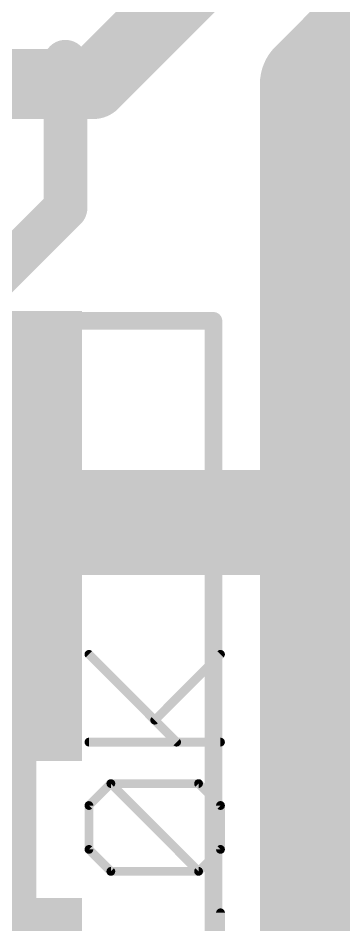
# Model space of a CAD drawing. Extents: x 0 to 108, y -11 to 13.
# Drawn here: x 6.767 to 7.711, y 7.725 to 10.351 of the extents above; entities that cross this region are included whole.
import ezdxf

# ---------------------------------------------------------------- set-up
doc = ezdxf.new("R2010")
doc.units = 0
for name, color, linetype in [('1', 12, 'CONTINUOUS'), ('16', 132, 'CONTINUOUS'), ('21', 41, 'CONTINUOUS'), ('22', 40, 'CONTINUOUS'), ('27', 1, 'CONTINUOUS'), ('29', 253, 'CONTINUOUS'), ('31', 4, 'CONTINUOUS'), ('39', 12, 'CONTINUOUS'), ('51', 53, 'CONTINUOUS')]:
    doc.layers.add(name, color=color, linetype=linetype)

# ---------------------------------------------------------------- blocks, each defined once
blk = doc.blocks.new('RECT')
blk.add_solid([(-0.5, -0.5), (0.5, -0.5), (-0.5, 0.5), (0.5, 0.5)])

msp = doc.modelspace()

# ---------------------------------------------------------------- linework, layer by layer
at = {"layer": '1', "const_width": 0.3048}
for points in [[(7.62, 10.16), (8.89, 11.43)], [(7.62, 3.849), (7.62, 10.16)]]:
    msp.add_lwpolyline(points, dxfattribs=at)
at = {"layer": '1', "const_width": 0.1524}
for points in [[(7.6962, 10.16, 1), (7.5438, 10.16)], [(7.5661, 10.2139, 1), (7.6739, 10.1061)]]:
    msp.add_lwpolyline(points, format="xyb", dxfattribs=at)
at = {"layer": '16', "const_width": 0.3048}
msp.add_lwpolyline([(6.35, 8.89), (10.414, 8.89)], dxfattribs=at)
at = {"layer": '21', "const_width": 0.127}
for points in [[(6.9038, 9.8003), (6.9038, 10.224)], [(6.692, 9.5885), (6.9038, 9.8003)]]:
    msp.add_lwpolyline(points, dxfattribs=at)
at = {"layer": '21', "const_width": 0.0635}
for points in [[(6.9356, 10.224, 1), (6.8721, 10.224)], [(6.9263, 9.7779, 1), (6.8814, 9.8228)], [(6.8721, 9.8003, 1), (6.9356, 9.8003)]]:
    msp.add_lwpolyline(points, format="xyb", dxfattribs=at)
at = {"layer": '22', "const_width": 0.2032}
for points in [[(6.985, 10.16), (7.62, 10.795)], [(5.715, 10.16), (6.985, 10.16)]]:
    msp.add_lwpolyline(points, dxfattribs=at)
at = {"layer": '22', "const_width": 0.1016}
for points in [[(6.9491, 10.1959, 1), (7.0209, 10.1241)], [(6.985, 10.1092, 1), (6.985, 10.2108)]]:
    msp.add_lwpolyline(points, format="xyb", dxfattribs=at)
at = {"layer": '27', "const_width": 0.0254}
for points in [[(7.2262, 8.2541), (6.972, 8.5083)], [(7.1626, 8.3177), (7.3533, 8.5083)], [(6.972, 8.2541), (7.3533, 8.2541)], [(6.972, 8.0706), (7.0355, 8.1341)], [(7.0355, 8.1341), (7.2897, 8.1341)], [(7.2897, 7.8799), (7.0355, 8.1341)], [(7.2897, 8.1341), (7.3533, 8.0706)], [(6.972, 7.9435), (6.972, 8.0706)], [(7.3533, 8.0706), (7.3533, 7.9435)], [(7.0355, 7.8799), (6.972, 7.9435)], [(7.3533, 7.9435), (7.2897, 7.8799)], [(7.2897, 7.8799), (7.0355, 7.8799)], [(7.3533, 7.5057), (7.3533, 7.7599)]]:
    msp.add_lwpolyline(points, dxfattribs=at)
at = {"layer": '27', "const_width": 0.0127}
for points in [[(6.9765, 8.5128, 1), (6.9675, 8.5038)], [(7.3578, 8.5038, 1), (7.3488, 8.5128)], [(7.1581, 8.3222, 1), (7.1671, 8.3132)], [(6.972, 8.2605, 1), (6.972, 8.2478)], [(7.2217, 8.2496, 1), (7.2307, 8.2586)], [(7.3533, 8.2478, 1), (7.3533, 8.2605)], [(7.0355, 8.1405, 1), (7.0355, 8.1278)], [(7.04, 8.1386, 1), (7.031, 8.1296)], [(7.04, 8.1296, 1), (7.031, 8.1386)], [(7.2942, 8.1386, 1), (7.2853, 8.1296)], [(7.2897, 8.1278, 1), (7.2897, 8.1405)], [(6.9783, 8.0706, 1), (6.9656, 8.0706)], [(6.9675, 8.0751, 1), (6.9765, 8.0661)], [(7.3597, 8.0706, 1), (7.3469, 8.0706)], [(7.3488, 8.0661, 1), (7.3578, 8.0751)], [(6.9765, 7.9479, 1), (6.9675, 7.939)], [(7.3578, 7.939, 1), (7.3488, 7.9479)], [(6.9656, 7.9435, 1), (6.9783, 7.9435)], [(7.3469, 7.9435, 1), (7.3597, 7.9435)], [(7.0355, 7.8863, 1), (7.0355, 7.8736)], [(7.031, 7.8754, 1), (7.04, 7.8844)], [(7.2853, 7.8844, 1), (7.2942, 7.8754)], [(7.2853, 7.8754, 1), (7.2942, 7.8844)], [(7.2897, 7.8736, 1), (7.2897, 7.8863)], [(7.3597, 7.7599, 1), (7.3469, 7.7599)]]:
    msp.add_lwpolyline(points, format="xyb", dxfattribs=at)
at = {"layer": '39', "const_width": 0.0508}
for points in [[(5.367, 9.474), (7.333, 9.474)], [(7.333, 9.474), (7.333, 6.528)]]:
    msp.add_lwpolyline(points, dxfattribs=at)
at = {"layer": '39', "const_width": 0.0254}
for points in [[(7.3457, 9.474, 1), (7.3203, 9.474)], [(7.333, 9.4613, 1), (7.333, 9.4867)]]:
    msp.add_lwpolyline(points, format="xyb", dxfattribs=at)
at = {"layer": '51', "const_width": 0.1016}
msp.add_lwpolyline([(6.769, 7.645), (6.769, 8.357)], dxfattribs=at)
at = {"layer": '51', "const_width": 0.0508}
msp.add_lwpolyline([(6.7944, 8.357, 1), (6.7436, 8.357)], format="xyb", dxfattribs=at)

# ---------------------------------------------------------------- block references
at = {"layer": '1', "xscale": 1.1, "rotation": 90}
msp.add_blockref('RECT', (6.35, 8.851), dxfattribs=at)
at = {"layer": '29', "xscale": 1.3032, "yscale": 1.2032, "rotation": 90}
for p in [(6.35, 8.851), (6.35, 7.151)]:
    msp.add_blockref('RECT', p, dxfattribs=at)
at = {"layer": '31', "xscale": 1.1, "rotation": 90}
msp.add_blockref('RECT', (6.35, 8.851), dxfattribs=at)
at = {"layer": '51', "xscale": 0.5001, "yscale": 0.95, "rotation": 90}
msp.add_blockref('RECT', (6.3449, 8.5813), dxfattribs=at)

doc.saveas('drawing.dxf')
